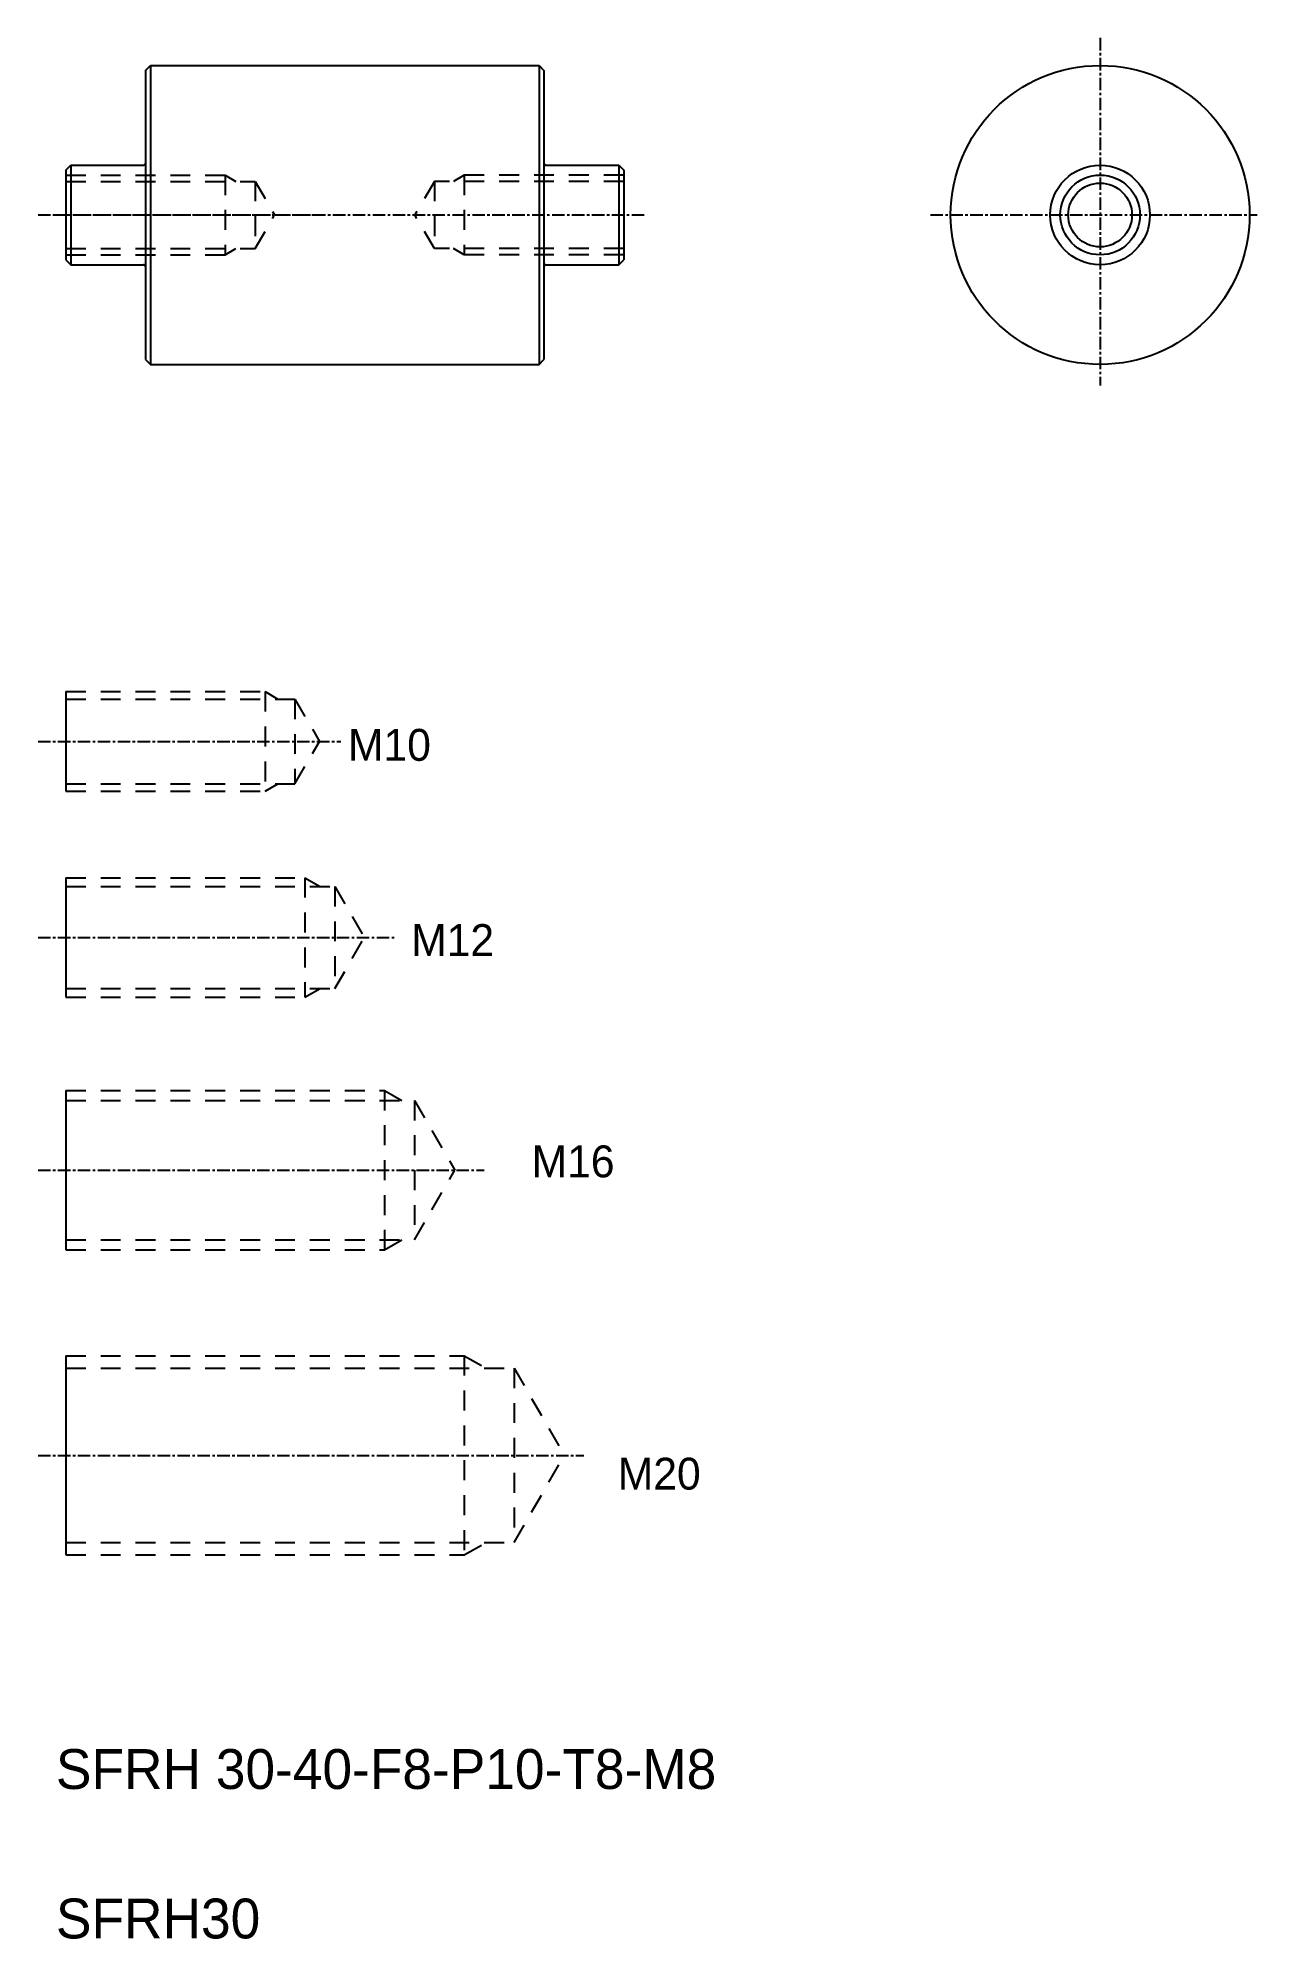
# Model space of a CAD drawing. Extents: x 144 to 267, y 2 to 193.
import ezdxf
from ezdxf.enums import TextEntityAlignment as Align

# ---------------------------------------------------------------- set-up
doc = ezdxf.new("R2010")
doc.units = 0
doc.linetypes.add('CENTER', pattern=[2, 1.25, -0.25, 0.25, -0.25])
doc.linetypes.add('DASHED', pattern=[3.5, 2, -1.5])
doc.layers.get('0').update_dxf_attribs({"linetype": 'CONTINUOUS'})
doc.layers.add('CENTER', color=1, linetype='CENTER')

msp = doc.modelspace()

# ---------------------------------------------------------------- linework, layer by layer
at = {"color": 7, "linetype": 'CONTINUOUS'}
for p, q in [((155.22, 189.83), (155.72, 190.33)), ((155.22, 189.83), (155.22, 160.83)), ((155.72, 190.33), (155.72, 160.33)), ((155.72, 190.33), (194.72, 190.33)), ((194.72, 190.33), (195.22, 189.83)), ((194.72, 190.33), (194.72, 160.33)), ((195.22, 189.83), (195.22, 160.83)), ((147.22, 179.83), (147.72, 180.33)), ((147.22, 179.83), (147.22, 170.83)), ((147.22, 179.33), (147.22, 171.33)), ((147.72, 180.33), (155.02, 180.33)), ((147.72, 180.33), (147.72, 170.33)), ((195.42, 180.33), (202.72, 180.33)), ((202.72, 180.33), (202.72, 170.33)), ((202.72, 180.33), (203.22, 179.83)), ((203.22, 179.83), (203.22, 170.83)), ((147.22, 178.83), (147.22, 174.83)), ((147.22, 170.83), (147.72, 170.33)), ((147.72, 170.33), (155.02, 170.33)), ((195.42, 170.33), (202.72, 170.33)), ((202.72, 170.33), (203.22, 170.83)), ((155.22, 160.83), (155.72, 160.33)), ((155.72, 160.33), (194.72, 160.33)), ((194.72, 160.33), (195.22, 160.83)), ((147.22, 127.49), (147.22, 117.49)), ((147.22, 108.82), (147.22, 96.82)), ((147.22, 87.47), (147.22, 71.47)), ((147.22, 60.85), (147.22, 40.85))]:
    msp.add_line(p, q, dxfattribs=at)
at = {"color": 3, "linetype": 'DASHED'}
for p, q in [((147.22, 179.33), (163.22, 179.33)), ((163.22, 179.33), (163.22, 171.33)), ((163.22, 179.33), (164.3, 178.7)), ((187.22, 179.33), (186.14, 178.7)), ((203.22, 179.33), (187.22, 179.33)), ((187.22, 179.33), (187.22, 171.33)), ((147.22, 178.7), (166.22, 178.7)), ((166.22, 178.7), (168.17, 175.33)), ((166.22, 178.7), (166.22, 171.95)), ((184.22, 178.7), (182.27, 175.33)), ((203.22, 178.7), (184.22, 178.7)), ((184.22, 178.7), (184.22, 171.95)), ((166.22, 171.95), (168.17, 175.33)), ((184.22, 171.95), (182.27, 175.33)), ((147.22, 171.95), (166.22, 171.95)), ((163.22, 171.33), (164.3, 171.95)), ((203.22, 171.95), (184.22, 171.95)), ((187.22, 171.33), (186.14, 171.95)), ((147.22, 171.33), (163.22, 171.33)), ((203.22, 171.33), (187.22, 171.33)), ((147.22, 127.49), (167.22, 127.49)), ((147.22, 126.74), (170.22, 126.74)), ((167.22, 127.49), (167.22, 117.49)), ((167.22, 127.49), (168.52, 126.74)), ((170.22, 126.74), (172.68, 122.49)), ((170.22, 126.74), (170.22, 118.24)), ((170.22, 118.24), (172.68, 122.49)), ((147.22, 118.24), (170.22, 118.24)), ((147.22, 117.49), (167.22, 117.49)), ((167.22, 117.49), (168.52, 118.24)), ((147.22, 108.82), (171.22, 108.82)), ((171.22, 108.82), (172.74, 107.94)), ((171.22, 108.82), (171.22, 96.82)), ((147.22, 107.94), (174.22, 107.94)), ((174.22, 107.94), (177.18, 102.82)), ((174.22, 107.94), (174.22, 97.69)), ((174.22, 97.69), (177.18, 102.82)), ((147.22, 97.69), (174.22, 97.69)), ((171.22, 96.82), (172.74, 97.69)), ((147.22, 96.82), (171.22, 96.82)), ((147.22, 87.47), (179.22, 87.47)), ((147.22, 86.47), (182.22, 86.47)), ((179.22, 87.47), (179.22, 71.47)), ((179.22, 87.47), (180.95, 86.47)), ((182.22, 86.47), (182.22, 72.47)), ((182.22, 86.47), (186.26, 79.47)), ((182.22, 72.47), (186.26, 79.47)), ((147.22, 72.47), (182.22, 72.47)), ((147.22, 71.47), (179.22, 71.47)), ((179.22, 71.47), (180.95, 72.47)), ((147.22, 60.85), (187.22, 60.85)), ((147.22, 59.6), (192.22, 59.6)), ((187.22, 60.85), (187.22, 40.85)), ((187.22, 60.85), (189.39, 59.6)), ((192.22, 59.6), (197.27, 50.85)), ((192.22, 59.6), (192.22, 42.1)), ((192.22, 42.1), (197.27, 50.85)), ((147.22, 42.1), (192.22, 42.1)), ((187.22, 40.85), (189.39, 42.1)), ((147.22, 40.85), (187.22, 40.85))]:
    msp.add_line(p, q, dxfattribs=at)
for p, q in [((203.22, 177.58), (203.22, 177.58)), ((203.22, 175.33), (203.22, 175.33))]:
    msp.add_line(p, q)
for radius in [15, 5, 3.2]:
    msp.add_circle((251.04, 175.33), radius)
at = {"color": 3}
msp.add_circle((251.04, 175.33), 4, dxfattribs=at)
at = {"color": 7, "linetype": 'CONTINUOUS'}
for centre, start, end in [((155.02, 180.53), 270, 0), ((195.42, 180.53), 180, 270), ((155.02, 170.13), 0, 90), ((195.42, 170.13), 90, 180)]:
    msp.add_arc(centre, 0.2, start, end, dxfattribs=at)
at = {"layer": 'CENTER', "color": 1, "linetype": 'CENTER'}
for p, q in [((251.04, 193.09), (251.04, 158.2)), ((144.43, 175.33), (172.34, 175.33)), ((146.03, 175.33), (205.48, 175.33)), ((234.01, 175.33), (266.79, 175.33)), ((144.43, 122.49), (174.84, 122.49)), ((144.43, 102.82), (180.17, 102.82)), ((144.43, 79.47), (189.22, 79.47)), ((144.43, 50.85), (199.23, 50.85))]:
    msp.add_line(p, q, dxfattribs=at)

# ---------------------------------------------------------------- texts
at = {"color": 7, "linetype": 'CONTINUOUS'}
for s, p in [('M10', (183.87, 122.15)), ('M12', (190.21, 102.56)), ('M16', (202.3, 80.35)), ('M20', (210.95, 49.01))]:
    msp.add_text(s, height=3.2, dxfattribs=at).set_placement(p, align=Align.MIDDLE_RIGHT)
for s, p in [('SFRH 30-40-F8-P10-T8-M8', (146.23, 17.37)), ('SFRH30', (146.23, 2.37))]:
    msp.add_text(s, height=4).set_placement(p)

doc.saveas('drawing.dxf')
